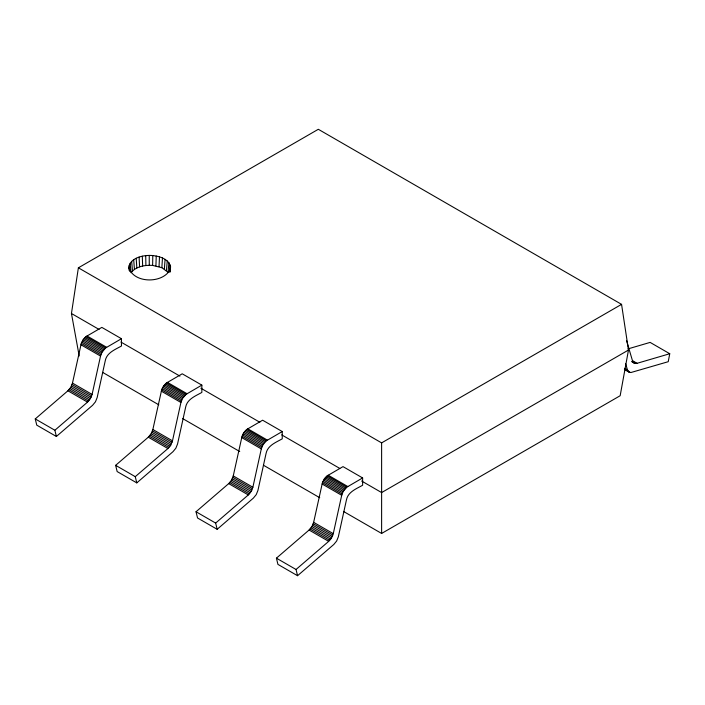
<?xml version="1.0" encoding="UTF-8"?>
<svg xmlns="http://www.w3.org/2000/svg" width="705" height="705" viewBox="0 0 705 705"><rect width="100%" height="100%" fill="white"/><g stroke="black" fill="none" stroke-linecap="round" stroke-linejoin="round"><path stroke-width="1.06" d="M343.529 511.46L381.617 533.447L381.617 442.89L78.378 267.812L71.452 313.496L79.189 355.99M152.782 255.571C158.687 256.188 165.032 257.977 168.918 262.771L168.01 272.28L161.868 267.688L152.632 265.415L152.782 255.571C143.529 254.602 127.103 258.083 129.103 270.35M155.92 265.873L156.237 256.038M170.152 271.866L170.557 266.746L168.918 262.771M159.03 266.631L159.497 256.849M161.868 267.688L162.476 257.959M164.353 269.01L165.085 259.343M166.424 270.553L167.261 260.965M169.279 272.042L170.028 264.719M170.002 271.918L170.557 266.746M78.378 267.812L318.316 129.288L621.563 304.357L628.481 350.041L620.162 395.725L381.617 533.447M628.005 348.887L650.125 342.401L669.75 353.734L668.234 361.7L630.984 372.504L629.16 372.152L624.489 369.455M72.474 383.097L81.269 343.423L83.19 339.616L85.975 336.637L101.837 327.384L121.463 338.717L121.463 346.023C115.276 349.495 106.799 352.685 105.283 360.625L97.158 397.594L95.457 401.806L92.593 405.287L56.382 436.474L36.766 425.15L35.25 418.929L67.909 390.79L70.782 387.309L72.474 383.097L92.099 394.421L90.399 398.633L87.535 402.114L54.875 430.253L56.382 436.474M92.099 394.421L100.533 356.06L102.049 352.165L105.6 347.962L121.463 338.717M152.862 429.504L161.665 389.839L163.578 386.023L166.362 383.053L182.225 373.8L201.85 385.124L201.85 392.438C195.673 395.902 187.186 399.101 185.671 407.041L177.545 444.009L175.853 448.221L172.981 451.693L136.779 482.89L117.153 471.557L115.638 465.335L148.297 437.197L151.17 433.716L152.862 429.504L172.487 440.837L170.795 445.049L167.922 448.53L135.263 476.668L136.779 482.89M172.487 440.837L180.921 402.476L182.436 398.572L185.988 394.377L201.85 385.124M233.258 475.919L242.053 436.254L243.965 432.438L246.75 429.46L262.613 420.206L282.238 431.539L282.238 438.845C276.06 442.317 267.574 445.507 266.067 453.456L257.933 490.416L256.241 494.628L253.368 498.109L217.166 529.305L197.541 517.972L196.025 511.751L228.693 483.612L231.557 480.131L233.258 475.919L252.875 487.252L251.183 491.464L248.31 494.936L215.651 523.075L217.166 529.305M252.875 487.252L261.308 448.891L262.824 444.987L266.375 440.792L282.238 431.539M313.646 522.335L322.441 482.661L324.353 478.854L327.146 475.875L343.009 466.622L362.626 477.946L362.626 485.26C356.448 488.732 347.962 491.923 346.455 499.863L338.329 536.831L336.629 541.043L333.756 544.524L297.554 575.712L277.929 564.388L276.422 558.166L309.081 530.028L311.945 526.547L313.646 522.335L333.271 533.659L331.57 537.871L328.697 541.352L296.038 569.49L297.554 575.712M333.271 533.659L341.705 495.298L343.22 491.403L346.763 487.199L362.626 477.946M170.487 268.79C163.842 283.904 133.245 283.868 128.777 267.257M152.632 265.415C145.001 264.948 136.003 266.287 131.051 272.729L130.117 263.247M381.617 442.89L621.563 304.357M628.481 350.041L381.617 492.566L361.639 481.03M632.35 362.062L635.082 363.445L637.091 363.304L669.75 353.734M632.42 360.607L637.091 363.304M632.306 361.339L636.042 363.498M631.627 361.524L635.082 363.445M624.665 368.274L627.468 369.896L629.16 372.152M625.062 369.235L627.864 370.856M624.418 369.217L630.023 372.451M71.452 313.496L99.044 329.429M120.925 342.057L179.916 376.118M200.846 388.199L259.837 422.26M281.718 434.888L339.757 468.402M86.988 335.959L106.614 347.283M167.376 382.366L187.001 393.698M247.763 428.781L267.389 440.114M328.16 475.196L347.776 486.521M85.975 336.637L105.6 347.962M166.362 383.053L185.988 394.377M246.75 429.46L266.375 440.792M327.146 475.875L346.763 487.199M84.988 337.492L104.604 348.816M165.375 383.899L185.001 395.232M245.763 430.314L265.388 441.638M326.151 476.73L345.776 488.054M84.054 338.488L103.67 349.821M164.441 384.904L184.058 396.228M244.829 431.31L264.454 442.643M325.216 477.726L344.842 489.059M83.19 339.616L102.815 350.94M163.578 386.023L183.203 397.356M243.965 432.438L263.591 443.771M324.353 478.854L343.978 490.178M82.423 340.832L102.049 352.165M162.82 387.248L182.436 398.572M243.207 433.654L262.824 444.987M323.595 480.07L343.22 491.403M81.78 342.119L101.405 353.443M162.168 388.525L181.793 399.858M242.564 434.941L262.181 446.265M322.952 481.348L342.577 492.68M81.269 343.423L100.894 354.756M161.665 389.839L181.282 401.171M242.053 436.254L261.67 447.578M322.441 482.661L342.066 493.993M80.908 344.736L100.533 356.06M161.304 391.143L180.921 402.476M241.692 437.558L261.308 448.891M322.079 483.974L341.705 495.298M102.622 372.372L158.801 404.811M182.604 418.55L239.735 451.535M263.547 465.282L319.726 497.712M72.077 384.516L91.703 395.84M152.465 430.922L172.09 442.255M232.853 477.338L252.478 488.662M313.249 523.753L332.866 535.077M71.505 385.935L91.13 397.259M151.892 432.341L171.518 443.674M232.289 478.757L251.905 490.081M312.676 525.163L332.293 536.496M70.782 387.309L90.399 398.633M151.17 433.716L170.795 445.049M231.557 480.131L251.183 491.464M311.945 526.547L331.57 537.871M69.918 388.605L89.544 399.929M150.306 435.011L169.931 446.344M230.702 481.427L250.319 492.76M311.09 527.842L330.715 539.166M68.958 389.777L88.574 401.101M149.345 436.183L168.962 447.516M229.733 482.599L249.358 493.923M310.121 529.014L329.746 540.338M67.909 390.79L87.535 402.114M148.297 437.197L167.922 448.53M228.693 483.612L248.31 494.936M309.081 530.028L328.697 541.352M35.25 418.929L54.875 430.253M115.638 465.335L135.263 476.668M196.025 511.751L215.651 523.075M276.422 558.166L296.038 569.49M634.218 363.137L632.526 360.889L626.498 340.445M625.661 363.771L627.468 369.896M129.147 265.221L129.799 271.478M131.65 261.396L132.505 270.976M133.694 259.722L134.452 269.38M136.206 258.277L136.84 267.997M139.096 257.096L139.599 266.869M142.304 256.215L142.648 266.032M145.715 255.651L145.9 265.503M149.24 255.439L149.266 265.291"/></g></svg>
